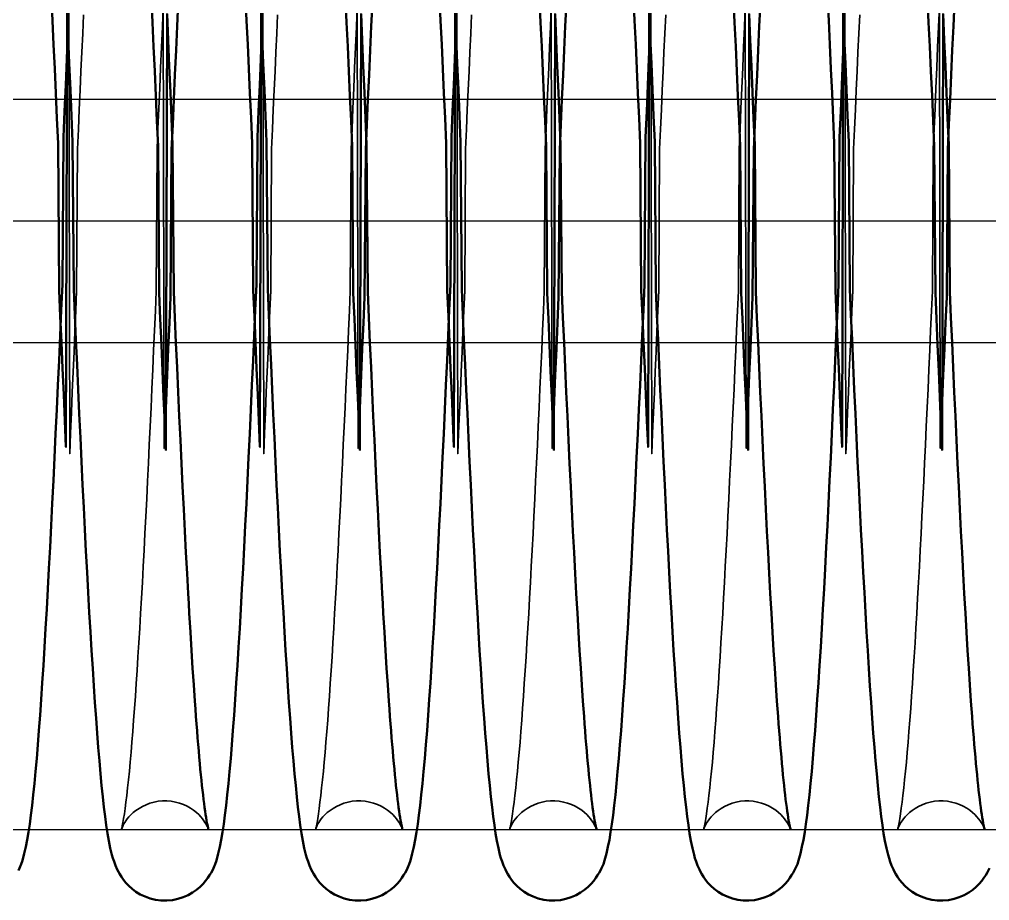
# Model space of a CAD drawing. Header units: millimetres. Extents: x 0 to 190005487, y 0 to 455456909.
# Drawn here: x 90432.27 to 90472.14, y 21488.31 to 21524.51 of the extents above; entities that cross this region are included whole.
import ezdxf

# ---------------------------------------------------------------- set-up
doc = ezdxf.new("R2010")
doc.units = ezdxf.units.MM
doc.header["$LTSCALE"] = 400
doc.header["$MEASUREMENT"] = 0
doc.linetypes.add('ACAD_ISO04W100', pattern=[30, 24, -3, 0, -3])
doc.linetypes.add('CEN', pattern=[35, 30, -2, 1, -2])
doc.layers.get('0').update_dxf_attribs({"linetype": 'CONTINUOUS'})
doc.layers.add('cen', color=1, linetype='ACAD_ISO04W100')
doc.layers.add('가려진 것(ISO)', color=7, linetype='CONTINUOUS', lineweight=35)
doc.layers.add('가시적인 것(ISO)', color=7, linetype='CONTINUOUS', lineweight=50)

# ---------------------------------------------------------------- blocks, each defined once
blk = doc.blocks.new('토션스프링 3')
at = {"layer": '가려진 것(ISO)', "flags": 128}
for points in [[(21461543.886, -50952889.177), (21461543.814, -50952890.697), (21461543.743, -50952892.235), (21461543.672, -50952893.791), (21461543.6, -50952895.368), (21461543.529, -50952896.964), (21461543.457, -50952898.577), (21461543.385, -50952900.205), (21461543.314, -50952911.846), (21461543.242, -50952913.499), (21461543.17, -50952915.16), (21461543.099, -50952916.829), (21461543.027, -50952918.503), (21461542.956, -50952920.18), (21461542.885, -50952921.859), (21461542.813, -50952923.544), (21461542.742, -50952925.233), (21461542.67, -50952888.925), (21461542.598, -50952890.618)], [(21461559.833, -50952889.177), (21461559.761, -50952890.697), (21461559.69, -50952892.235), (21461559.619, -50952893.791), (21461559.547, -50952895.368), (21461559.476, -50952896.964), (21461559.404, -50952898.577), (21461559.332, -50952900.205), (21461559.261, -50952911.846), (21461559.189, -50952913.499), (21461559.117, -50952915.16), (21461559.046, -50952916.829), (21461558.974, -50952918.503), (21461558.903, -50952920.18), (21461558.831, -50952921.859), (21461558.76, -50952923.544), (21461558.689, -50952925.233), (21461558.617, -50952888.925), (21461558.545, -50952890.618)], [(21461575.779, -50952889.177), (21461575.708, -50952890.697), (21461575.637, -50952892.235), (21461575.565, -50952893.791), (21461575.494, -50952895.368), (21461575.422, -50952896.964), (21461575.351, -50952898.577), (21461575.279, -50952900.205), (21461575.207, -50952911.846), (21461575.136, -50952913.499), (21461575.064, -50952915.16), (21461574.992, -50952916.829), (21461574.921, -50952918.503), (21461574.85, -50952920.18), (21461574.778, -50952921.859), (21461574.707, -50952923.543), (21461574.635, -50952925.233), (21461574.564, -50952888.925), (21461574.492, -50952890.618)], [(21461591.726, -50952889.177), (21461591.655, -50952890.697), (21461591.584, -50952892.234), (21461591.512, -50952893.791), (21461591.441, -50952895.368), (21461591.369, -50952896.964), (21461591.298, -50952898.577), (21461591.226, -50952900.205), (21461591.154, -50952911.846), (21461591.083, -50952913.499), (21461591.011, -50952915.16), (21461590.939, -50952916.829), (21461590.868, -50952918.502), (21461590.796, -50952920.18), (21461590.725, -50952921.859), (21461590.654, -50952923.543), (21461590.582, -50952925.233), (21461590.511, -50952888.925), (21461590.439, -50952890.618)], [(21461607.673, -50952889.177), (21461607.602, -50952890.697), (21461607.53, -50952892.234), (21461607.459, -50952893.791), (21461607.388, -50952895.368), (21461607.316, -50952896.964), (21461607.244, -50952898.577), (21461607.173, -50952900.205), (21461607.101, -50952911.846), (21461607.029, -50952913.499), (21461606.958, -50952915.16), (21461606.886, -50952916.829), (21461606.815, -50952918.502), (21461606.743, -50952920.179), (21461606.672, -50952921.859), (21461606.601, -50952923.543), (21461606.529, -50952925.233), (21461606.457, -50952888.925), (21461606.386, -50952890.618)], [(21461554.141, -50952956.08), (21461554.135, -50952956.062), (21461554.114, -50952956.006), (21461554.071, -50952955.903), (21461553.992, -50952955.744), (21461553.935, -50952955.64), (21461553.862, -50952955.52), (21461553.77, -50952955.383), (21461553.656, -50952955.231), (21461553.516, -50952955.064), (21461553.349, -50952954.888), (21461553.154, -50952954.707), (21461552.929, -50952954.528), (21461552.675, -50952954.356), (21461552.395, -50952954.197), (21461552.093, -50952954.057), (21461551.772, -50952953.939), (21461551.435, -50952953.85), (21461551.087, -50952953.789), (21461550.732, -50952953.758), (21461550.376, -50952953.76), (21461550.022, -50952953.793), (21461549.675, -50952953.858), (21461549.339, -50952953.95), (21461549.019, -50952954.069), (21461548.72, -50952954.212), (21461548.443, -50952954.372), (21461548.192, -50952954.546), (21461547.969, -50952954.725), (21461547.777, -50952954.905), (21461547.613, -50952955.081), (21461547.476, -50952955.245), (21461547.365, -50952955.396), (21461547.275, -50952955.531), (21461547.203, -50952955.651), (21461547.147, -50952955.752), (21461547.104, -50952955.838), (21461547.046, -50952955.965), (21461547.016, -50952956.042), (21461547.004, -50952956.076), (21461547.004, -50952956.075), (21461547.012, -50952956.044), (21461547.027, -50952955.986), (21461547.047, -50952955.904), (21461547.07, -50952955.8), (21461547.122, -50952955.537), (21461547.179, -50952955.209), (21461547.239, -50952954.819), (21461547.302, -50952954.37), (21461547.367, -50952953.864), (21461547.435, -50952953.304), (21461547.505, -50952952.691), (21461547.575, -50952952.029), (21461547.647, -50952951.319), (21461547.718, -50952950.565), (21461547.79, -50952949.768), (21461547.86, -50952948.932), (21461547.931, -50952948.053), (21461548.001, -50952947.131), (21461548.072, -50952946.167), (21461548.143, -50952945.161), (21461548.214, -50952944.117), (21461548.286, -50952943.034), (21461548.357, -50952941.915), (21461548.429, -50952940.761), (21461548.5, -50952939.573), (21461548.571, -50952938.353), (21461548.643, -50952937.102), (21461548.714, -50952935.821), (21461548.785, -50952934.507), (21461548.856, -50952933.16), (21461548.928, -50952931.784), (21461548.999, -50952930.379), (21461549.071, -50952928.947), (21461549.142, -50952927.491), (21461549.214, -50952926.011), (21461549.286, -50952924.51), (21461549.357, -50952922.988), (21461549.428, -50952921.449), (21461549.5, -50952919.894), (21461549.571, -50952918.321), (21461549.642, -50952916.728), (21461549.714, -50952915.118), (21461549.785, -50952913.492), (21461549.857, -50952911.852), (21461549.929, -50952900.201), (21461550, -50952898.539), (21461550.072, -50952896.87), (21461550.144, -50952895.196), (21461550.215, -50952893.517), (21461550.286, -50952891.836), (21461550.358, -50952890.155), (21461550.429, -50952888.47), (21461550.5, -50952924.781), (21461550.572, -50952923.091)], [(21461570.087, -50952956.08), (21461570.082, -50952956.062), (21461570.061, -50952956.006), (21461570.017, -50952955.903), (21461569.939, -50952955.744), (21461569.882, -50952955.64), (21461569.809, -50952955.52), (21461569.717, -50952955.383), (21461569.603, -50952955.231), (21461569.463, -50952955.064), (21461569.296, -50952954.888), (21461569.1, -50952954.707), (21461568.876, -50952954.528), (21461568.622, -50952954.356), (21461568.342, -50952954.197), (21461568.04, -50952954.057), (21461567.719, -50952953.939), (21461567.382, -50952953.85), (21461567.033, -50952953.789), (21461566.678, -50952953.758), (21461566.322, -50952953.76), (21461565.969, -50952953.793), (21461565.622, -50952953.858), (21461565.286, -50952953.95), (21461564.966, -50952954.069), (21461564.667, -50952954.212), (21461564.39, -50952954.372), (21461564.138, -50952954.546), (21461563.916, -50952954.725), (21461563.723, -50952954.905), (21461563.56, -50952955.081), (21461563.423, -50952955.245), (21461563.311, -50952955.396), (21461563.221, -50952955.531), (21461563.15, -50952955.651), (21461563.094, -50952955.752), (21461563.05, -50952955.838), (21461562.993, -50952955.965), (21461562.963, -50952956.042), (21461562.951, -50952956.076), (21461562.951, -50952956.075), (21461562.959, -50952956.044), (21461562.974, -50952955.986), (21461562.993, -50952955.904), (21461563.017, -50952955.8), (21461563.069, -50952955.537), (21461563.126, -50952955.209), (21461563.186, -50952954.819), (21461563.249, -50952954.37), (21461563.314, -50952953.864), (21461563.382, -50952953.304), (21461563.452, -50952952.691), (21461563.522, -50952952.029), (21461563.593, -50952951.32), (21461563.665, -50952950.565), (21461563.736, -50952949.769), (21461563.807, -50952948.932), (21461563.877, -50952948.053), (21461563.948, -50952947.131), (21461564.019, -50952946.167), (21461564.09, -50952945.162), (21461564.161, -50952944.117), (21461564.233, -50952943.034), (21461564.304, -50952941.915), (21461564.375, -50952940.761), (21461564.447, -50952939.573), (21461564.518, -50952938.353), (21461564.589, -50952937.102), (21461564.66, -50952935.821), (21461564.732, -50952934.507), (21461564.803, -50952933.161), (21461564.875, -50952931.784), (21461564.946, -50952930.379), (21461565.018, -50952928.948), (21461565.089, -50952927.491), (21461565.161, -50952926.011), (21461565.232, -50952924.51), (21461565.304, -50952922.988), (21461565.375, -50952921.449), (21461565.447, -50952919.894), (21461565.518, -50952918.321), (21461565.589, -50952916.728), (21461565.661, -50952915.118), (21461565.732, -50952913.492), (21461565.804, -50952911.852), (21461565.876, -50952900.201), (21461565.947, -50952898.54), (21461566.019, -50952896.871), (21461566.09, -50952895.196), (21461566.162, -50952893.517), (21461566.233, -50952891.836), (21461566.304, -50952890.154), (21461566.376, -50952888.47), (21461566.447, -50952924.781), (21461566.519, -50952923.091)], [(21461586.034, -50952956.08), (21461586.029, -50952956.062), (21461586.008, -50952956.006), (21461585.964, -50952955.903), (21461585.886, -50952955.744), (21461585.828, -50952955.64), (21461585.755, -50952955.52), (21461585.664, -50952955.383), (21461585.55, -50952955.231), (21461585.41, -50952955.064), (21461585.243, -50952954.888), (21461585.047, -50952954.707), (21461584.823, -50952954.528), (21461584.569, -50952954.356), (21461584.289, -50952954.197), (21461583.986, -50952954.057), (21461583.666, -50952953.939), (21461583.329, -50952953.85), (21461582.98, -50952953.789), (21461582.625, -50952953.758), (21461582.269, -50952953.76), (21461581.916, -50952953.793), (21461581.569, -50952953.858), (21461581.232, -50952953.951), (21461580.913, -50952954.069), (21461580.614, -50952954.212), (21461580.337, -50952954.372), (21461580.085, -50952954.546), (21461579.863, -50952954.725), (21461579.67, -50952954.905), (21461579.506, -50952955.081), (21461579.37, -50952955.245), (21461579.258, -50952955.396), (21461579.168, -50952955.531), (21461579.097, -50952955.651), (21461579.041, -50952955.752), (21461578.997, -50952955.838), (21461578.94, -50952955.965), (21461578.91, -50952956.042), (21461578.898, -50952956.076), (21461578.898, -50952956.075), (21461578.906, -50952956.044), (21461578.921, -50952955.986), (21461578.94, -50952955.904), (21461578.964, -50952955.8), (21461579.016, -50952955.537), (21461579.073, -50952955.208), (21461579.133, -50952954.819), (21461579.196, -50952954.37), (21461579.261, -50952953.864), (21461579.329, -50952953.304), (21461579.399, -50952952.691), (21461579.469, -50952952.029), (21461579.54, -50952951.32), (21461579.612, -50952950.565), (21461579.683, -50952949.769), (21461579.754, -50952948.932), (21461579.824, -50952948.053), (21461579.895, -50952947.131), (21461579.966, -50952946.167), (21461580.037, -50952945.162), (21461580.108, -50952944.117), (21461580.179, -50952943.035), (21461580.251, -50952941.915), (21461580.322, -50952940.761), (21461580.394, -50952939.573), (21461580.465, -50952938.353), (21461580.536, -50952937.102), (21461580.607, -50952935.821), (21461580.678, -50952934.507), (21461580.75, -50952933.161), (21461580.821, -50952931.784), (21461580.893, -50952930.38), (21461580.964, -50952928.948), (21461581.036, -50952927.491), (21461581.108, -50952926.011), (21461581.179, -50952924.51), (21461581.251, -50952922.988), (21461581.322, -50952921.449), (21461581.393, -50952919.893), (21461581.465, -50952918.32), (21461581.536, -50952916.728), (21461581.608, -50952915.118), (21461581.679, -50952913.492), (21461581.751, -50952911.853), (21461581.822, -50952900.201), (21461581.894, -50952898.54), (21461581.966, -50952896.871), (21461582.037, -50952895.196), (21461582.109, -50952893.516), (21461582.18, -50952891.835), (21461582.251, -50952890.154), (21461582.323, -50952888.469), (21461582.394, -50952924.781), (21461582.466, -50952923.091)], [(21461601.981, -50952956.08), (21461601.975, -50952956.062), (21461601.955, -50952956.006), (21461601.911, -50952955.903), (21461601.833, -50952955.744), (21461601.775, -50952955.64), (21461601.702, -50952955.52), (21461601.61, -50952955.383), (21461601.497, -50952955.231), (21461601.357, -50952955.064), (21461601.19, -50952954.888), (21461600.994, -50952954.707), (21461600.77, -50952954.528), (21461600.516, -50952954.356), (21461600.236, -50952954.197), (21461599.933, -50952954.057), (21461599.612, -50952953.939), (21461599.276, -50952953.85), (21461598.927, -50952953.789), (21461598.572, -50952953.758), (21461598.216, -50952953.76), (21461597.863, -50952953.793), (21461597.515, -50952953.858), (21461597.179, -50952953.951), (21461596.86, -50952954.069), (21461596.56, -50952954.212), (21461596.283, -50952954.373), (21461596.032, -50952954.546), (21461595.809, -50952954.725), (21461595.617, -50952954.905), (21461595.453, -50952955.081), (21461595.317, -50952955.245), (21461595.205, -50952955.396), (21461595.115, -50952955.531), (21461595.043, -50952955.651), (21461594.988, -50952955.753), (21461594.944, -50952955.838), (21461594.886, -50952955.965), (21461594.857, -50952956.042), (21461594.845, -50952956.076), (21461594.845, -50952956.075), (21461594.853, -50952956.044), (21461594.867, -50952955.986), (21461594.887, -50952955.904), (21461594.91, -50952955.8), (21461594.963, -50952955.536), (21461595.02, -50952955.208), (21461595.08, -50952954.818), (21461595.143, -50952954.369), (21461595.209, -50952953.864), (21461595.276, -50952953.303), (21461595.345, -50952952.691), (21461595.416, -50952952.029), (21461595.487, -50952951.32), (21461595.559, -50952950.566), (21461595.63, -50952949.769), (21461595.701, -50952948.932), (21461595.771, -50952948.053), (21461595.842, -50952947.131), (21461595.913, -50952946.167), (21461595.984, -50952945.162), (21461596.055, -50952944.118), (21461596.126, -50952943.035), (21461596.198, -50952941.916), (21461596.269, -50952940.761), (21461596.34, -50952939.573), (21461596.412, -50952938.353), (21461596.483, -50952937.102), (21461596.554, -50952935.821), (21461596.625, -50952934.507), (21461596.697, -50952933.161), (21461596.768, -50952931.785), (21461596.84, -50952930.38), (21461596.911, -50952928.948), (21461596.983, -50952927.492), (21461597.055, -50952926.011), (21461597.126, -50952924.51), (21461597.198, -50952922.988), (21461597.269, -50952921.449), (21461597.34, -50952919.893), (21461597.412, -50952918.32), (21461597.483, -50952916.728), (21461597.554, -50952915.118), (21461597.626, -50952913.492), (21461597.698, -50952911.853), (21461597.769, -50952900.201), (21461597.841, -50952898.54), (21461597.912, -50952896.871), (21461597.984, -50952895.196), (21461598.056, -50952893.516), (21461598.127, -50952891.835), (21461598.198, -50952890.154), (21461598.269, -50952888.469), (21461598.341, -50952924.781), (21461598.412, -50952923.091)], [(21461617.928, -50952956.08), (21461617.922, -50952956.062), (21461617.902, -50952956.006), (21461617.858, -50952955.903), (21461617.779, -50952955.744), (21461617.722, -50952955.64), (21461617.649, -50952955.52), (21461617.557, -50952955.383), (21461617.444, -50952955.231), (21461617.304, -50952955.064), (21461617.136, -50952954.888), (21461616.941, -50952954.707), (21461616.716, -50952954.528), (21461616.463, -50952954.356), (21461616.182, -50952954.197), (21461615.88, -50952954.057), (21461615.559, -50952953.939), (21461615.222, -50952953.85), (21461614.874, -50952953.789), (21461614.519, -50952953.758), (21461614.163, -50952953.76), (21461613.809, -50952953.793), (21461613.462, -50952953.858), (21461613.126, -50952953.951), (21461612.807, -50952954.069), (21461612.507, -50952954.212), (21461612.23, -50952954.373), (21461611.979, -50952954.546), (21461611.756, -50952954.725), (21461611.564, -50952954.906), (21461611.4, -50952955.081), (21461611.264, -50952955.245), (21461611.152, -50952955.396), (21461611.062, -50952955.531), (21461610.99, -50952955.651), (21461610.934, -50952955.753), (21461610.891, -50952955.838), (21461610.833, -50952955.965), (21461610.804, -50952956.042), (21461610.792, -50952956.076), (21461610.792, -50952956.075), (21461610.8, -50952956.044), (21461610.814, -50952955.987), (21461610.834, -50952955.904), (21461610.857, -50952955.8), (21461610.91, -50952955.536), (21461610.967, -50952955.208), (21461611.027, -50952954.818), (21461611.09, -50952954.369), (21461611.156, -50952953.863), (21461611.223, -50952953.303), (21461611.292, -50952952.691), (21461611.363, -50952952.029), (21461611.434, -50952951.32), (21461611.505, -50952950.566), (21461611.577, -50952949.769), (21461611.648, -50952948.932), (21461611.718, -50952948.053), (21461611.789, -50952947.132), (21461611.86, -50952946.168), (21461611.931, -50952945.162), (21461612.002, -50952944.118), (21461612.073, -50952943.035), (21461612.144, -50952941.916), (21461612.216, -50952940.762), (21461612.287, -50952939.573), (21461612.359, -50952938.353), (21461612.43, -50952937.101), (21461612.501, -50952935.82), (21461612.572, -50952934.507), (21461612.644, -50952933.161), (21461612.715, -50952931.785), (21461612.786, -50952930.38), (21461612.858, -50952928.949), (21461612.93, -50952927.492), (21461613.001, -50952926.012), (21461613.073, -50952924.51), (21461613.144, -50952922.988), (21461613.216, -50952921.449), (21461613.287, -50952919.893), (21461613.358, -50952918.32), (21461613.43, -50952916.728), (21461613.501, -50952915.118), (21461613.573, -50952913.493), (21461613.644, -50952911.853), (21461613.716, -50952900.202), (21461613.788, -50952898.54), (21461613.859, -50952896.871), (21461613.931, -50952895.196), (21461614.002, -50952893.516), (21461614.074, -50952891.835), (21461614.145, -50952890.153), (21461614.216, -50952888.469), (21461614.288, -50952924.781), (21461614.359, -50952923.091)]]:
    blk.add_lwpolyline(points, dxfattribs=at)
at = {"layer": '가시적인 것(ISO)', "flags": 128}
for points in [[(21461549.458, -50952887.873), (21461549.55, -50952889.814), (21461549.642, -50952891.789), (21461549.734, -50952893.794), (21461549.825, -50952895.827), (21461549.917, -50952897.882), (21461550.008, -50952899.957), (21461550.1, -50952912.049), (21461550.191, -50952914.162), (21461550.283, -50952916.294), (21461550.374, -50952918.441), (21461550.466, -50952920.599), (21461550.558, -50952922.763), (21461550.65, -50952924.93), (21461550.741, -50952889.096), (21461550.833, -50952891.255), (21461550.924, -50952893.405), (21461551.015, -50952895.552), (21461551.107, -50952897.692), (21461551.199, -50952899.822), (21461551.29, -50952911.938), (21461551.382, -50952914.036), (21461551.474, -50952916.111), (21461551.565, -50952918.159), (21461551.657, -50952920.177), (21461551.748, -50952922.161), (21461551.84, -50952924.116), (21461551.931, -50952926.04), (21461552.023, -50952927.929), (21461552.114, -50952929.78), (21461552.206, -50952931.59), (21461552.298, -50952933.353), (21461552.389, -50952935.068), (21461552.48, -50952936.73), (21461552.526, -50952937.54), (21461552.571, -50952938.337), (21461552.663, -50952939.893), (21461552.754, -50952941.395), (21461552.845, -50952942.841), (21461552.937, -50952944.228), (21461553.028, -50952945.553), (21461553.073, -50952946.191), (21461553.119, -50952946.812), (21461553.164, -50952947.416), (21461553.209, -50952948.003), (21461553.254, -50952948.572), (21461553.299, -50952949.123), (21461553.344, -50952949.657), (21461553.389, -50952950.174), (21461553.434, -50952950.673), (21461553.479, -50952951.155), (21461553.524, -50952951.617), (21461553.569, -50952952.061), (21461553.613, -50952952.485), (21461553.657, -50952952.89), (21461553.7, -50952953.274), (21461553.743, -50952953.638), (21461553.786, -50952953.98), (21461553.828, -50952954.301), (21461553.87, -50952954.6), (21461553.911, -50952954.877), (21461553.952, -50952955.131), (21461553.99, -50952955.36), (21461554.026, -50952955.561), (21461554.06, -50952955.733), (21461554.09, -50952955.875), (21461554.115, -50952955.984), (21461554.134, -50952956.054), (21461554.141, -50952956.08)], [(21461550.572, -50952923.091), (21461550.664, -50952920.927), (21461550.755, -50952918.768), (21461550.847, -50952916.617), (21461550.939, -50952914.48), (21461551.03, -50952912.36), (21461551.122, -50952900.262), (21461551.213, -50952898.187), (21461551.305, -50952896.132), (21461551.396, -50952894.098), (21461551.488, -50952892.09), (21461551.58, -50952890.11), (21461551.672, -50952888.163)], [(21461565.405, -50952887.873), (21461565.497, -50952889.813), (21461565.589, -50952891.788), (21461565.681, -50952893.794), (21461565.772, -50952895.827), (21461565.864, -50952897.882), (21461565.955, -50952899.957), (21461566.047, -50952912.049), (21461566.138, -50952914.161), (21461566.23, -50952916.294), (21461566.321, -50952918.441), (21461566.413, -50952920.599), (21461566.505, -50952922.763), (21461566.597, -50952924.93), (21461566.688, -50952889.096), (21461566.78, -50952891.255), (21461566.871, -50952893.406), (21461566.962, -50952895.552), (21461567.054, -50952897.692), (21461567.145, -50952899.822), (21461567.237, -50952911.938), (21461567.329, -50952914.036), (21461567.421, -50952916.111), (21461567.512, -50952918.159), (21461567.604, -50952920.177), (21461567.695, -50952922.161), (21461567.786, -50952924.116), (21461567.878, -50952926.04), (21461567.97, -50952927.929), (21461568.061, -50952929.78), (21461568.153, -50952931.589), (21461568.245, -50952933.353), (21461568.336, -50952935.068), (21461568.427, -50952936.73), (21461568.473, -50952937.54), (21461568.518, -50952938.337), (21461568.61, -50952939.893), (21461568.701, -50952941.395), (21461568.792, -50952942.841), (21461568.883, -50952944.228), (21461568.975, -50952945.553), (21461569.02, -50952946.191), (21461569.065, -50952946.812), (21461569.111, -50952947.416), (21461569.156, -50952948.003), (21461569.201, -50952948.572), (21461569.246, -50952949.123), (21461569.291, -50952949.657), (21461569.336, -50952950.174), (21461569.381, -50952950.673), (21461569.426, -50952951.155), (21461569.471, -50952951.617), (21461569.515, -50952952.061), (21461569.56, -50952952.485), (21461569.604, -50952952.89), (21461569.647, -50952953.274), (21461569.69, -50952953.638), (21461569.733, -50952953.98), (21461569.775, -50952954.301), (21461569.817, -50952954.6), (21461569.858, -50952954.877), (21461569.898, -50952955.131), (21461569.937, -50952955.36), (21461569.973, -50952955.561), (21461570.007, -50952955.733), (21461570.037, -50952955.875), (21461570.062, -50952955.984), (21461570.08, -50952956.054), (21461570.087, -50952956.08)], [(21461566.519, -50952923.091), (21461566.61, -50952920.927), (21461566.702, -50952918.768), (21461566.794, -50952916.617), (21461566.886, -50952914.48), (21461566.977, -50952912.36), (21461567.069, -50952900.261), (21461567.16, -50952898.187), (21461567.251, -50952896.132), (21461567.343, -50952894.098), (21461567.435, -50952892.09), (21461567.527, -50952890.11), (21461567.618, -50952888.163)], [(21461581.352, -50952887.873), (21461581.444, -50952889.813), (21461581.536, -50952891.788), (21461581.627, -50952893.794), (21461581.719, -50952895.827), (21461581.811, -50952897.882), (21461581.902, -50952899.957), (21461581.993, -50952912.049), (21461582.085, -50952914.161), (21461582.176, -50952916.293), (21461582.268, -50952918.44), (21461582.36, -50952920.598), (21461582.452, -50952922.763), (21461582.543, -50952924.93), (21461582.635, -50952889.096), (21461582.726, -50952891.255), (21461582.818, -50952893.406), (21461582.909, -50952895.552), (21461583.001, -50952897.692), (21461583.092, -50952899.822), (21461583.184, -50952911.938), (21461583.276, -50952914.035), (21461583.368, -50952916.111), (21461583.459, -50952918.159), (21461583.551, -50952920.177), (21461583.642, -50952922.161), (21461583.733, -50952924.116), (21461583.825, -50952926.04), (21461583.916, -50952927.929), (21461584.008, -50952929.78), (21461584.1, -50952931.589), (21461584.191, -50952933.353), (21461584.283, -50952935.068), (21461584.374, -50952936.73), (21461584.42, -50952937.54), (21461584.465, -50952938.337), (21461584.556, -50952939.893), (21461584.648, -50952941.395), (21461584.739, -50952942.841), (21461584.83, -50952944.228), (21461584.921, -50952945.552), (21461584.967, -50952946.191), (21461585.012, -50952946.812), (21461585.058, -50952947.416), (21461585.103, -50952948.003), (21461585.148, -50952948.572), (21461585.193, -50952949.123), (21461585.238, -50952949.657), (21461585.283, -50952950.174), (21461585.328, -50952950.673), (21461585.373, -50952951.155), (21461585.418, -50952951.617), (21461585.462, -50952952.061), (21461585.506, -50952952.485), (21461585.55, -50952952.89), (21461585.594, -50952953.274), (21461585.637, -50952953.638), (21461585.68, -50952953.98), (21461585.722, -50952954.301), (21461585.764, -50952954.6), (21461585.805, -50952954.877), (21461585.845, -50952955.131), (21461585.884, -50952955.36), (21461585.92, -50952955.561), (21461585.954, -50952955.733), (21461585.983, -50952955.875), (21461586.009, -50952955.984), (21461586.027, -50952956.054), (21461586.034, -50952956.08)], [(21461582.466, -50952923.091), (21461582.557, -50952920.927), (21461582.649, -50952918.768), (21461582.741, -50952916.617), (21461582.833, -50952914.48), (21461582.924, -50952912.36), (21461583.016, -50952900.261), (21461583.107, -50952898.187), (21461583.198, -50952896.132), (21461583.29, -50952894.098), (21461583.382, -50952892.09), (21461583.473, -50952890.11), (21461583.565, -50952888.163)], [(21461597.299, -50952887.873), (21461597.391, -50952889.813), (21461597.482, -50952891.788), (21461597.574, -50952893.794), (21461597.666, -50952895.826), (21461597.758, -50952897.882), (21461597.849, -50952899.957), (21461597.94, -50952912.049), (21461598.032, -50952914.161), (21461598.123, -50952916.293), (21461598.215, -50952918.44), (21461598.307, -50952920.598), (21461598.399, -50952922.763), (21461598.49, -50952924.93), (21461598.582, -50952889.095), (21461598.673, -50952891.255), (21461598.765, -50952893.406), (21461598.856, -50952895.552), (21461598.947, -50952897.692), (21461599.039, -50952899.822), (21461599.131, -50952911.938), (21461599.223, -50952914.035), (21461599.314, -50952916.11), (21461599.406, -50952918.159), (21461599.497, -50952920.177), (21461599.589, -50952922.161), (21461599.68, -50952924.116), (21461599.772, -50952926.04), (21461599.863, -50952927.929), (21461599.955, -50952929.78), (21461600.047, -50952931.589), (21461600.138, -50952933.353), (21461600.23, -50952935.068), (21461600.321, -50952936.73), (21461600.367, -50952937.54), (21461600.412, -50952938.337), (21461600.503, -50952939.893), (21461600.594, -50952941.395), (21461600.686, -50952942.841), (21461600.777, -50952944.228), (21461600.868, -50952945.552), (21461600.914, -50952946.19), (21461600.959, -50952946.812), (21461601.004, -50952947.416), (21461601.05, -50952948.003), (21461601.095, -50952948.572), (21461601.14, -50952949.123), (21461601.185, -50952949.657), (21461601.23, -50952950.174), (21461601.275, -50952950.673), (21461601.32, -50952951.155), (21461601.364, -50952951.617), (21461601.409, -50952952.061), (21461601.453, -50952952.485), (21461601.497, -50952952.89), (21461601.541, -50952953.274), (21461601.584, -50952953.638), (21461601.627, -50952953.98), (21461601.669, -50952954.301), (21461601.711, -50952954.6), (21461601.752, -50952954.877), (21461601.792, -50952955.131), (21461601.831, -50952955.36), (21461601.867, -50952955.561), (21461601.9, -50952955.733), (21461601.93, -50952955.875), (21461601.956, -50952955.984), (21461601.974, -50952956.054), (21461601.981, -50952956.08)], [(21461598.412, -50952923.091), (21461598.504, -50952920.927), (21461598.596, -50952918.768), (21461598.688, -50952916.617), (21461598.779, -50952914.48), (21461598.871, -50952912.36), (21461598.962, -50952900.261), (21461599.054, -50952898.186), (21461599.145, -50952896.132), (21461599.237, -50952894.098), (21461599.328, -50952892.09), (21461599.42, -50952890.11), (21461599.512, -50952888.163)], [(21461613.246, -50952887.873), (21461613.337, -50952889.813), (21461613.429, -50952891.788), (21461613.521, -50952893.794), (21461613.613, -50952895.826), (21461613.704, -50952897.882), (21461613.796, -50952899.957), (21461613.887, -50952912.049), (21461613.979, -50952914.161), (21461614.07, -50952916.293), (21461614.162, -50952918.44), (21461614.254, -50952920.598), (21461614.345, -50952922.763), (21461614.437, -50952924.93), (21461614.529, -50952889.095), (21461614.62, -50952891.255), (21461614.711, -50952893.406), (21461614.803, -50952895.552), (21461614.894, -50952897.692), (21461614.986, -50952899.822), (21461615.078, -50952911.938), (21461615.17, -50952914.035), (21461615.261, -50952916.11), (21461615.353, -50952918.159), (21461615.444, -50952920.177), (21461615.536, -50952922.161), (21461615.627, -50952924.116), (21461615.718, -50952926.04), (21461615.81, -50952927.929), (21461615.902, -50952929.78), (21461615.993, -50952931.589), (21461616.085, -50952933.353), (21461616.177, -50952935.068), (21461616.268, -50952936.73), (21461616.313, -50952937.54), (21461616.359, -50952938.337), (21461616.45, -50952939.893), (21461616.541, -50952941.395), (21461616.633, -50952942.841), (21461616.724, -50952944.228), (21461616.815, -50952945.552), (21461616.861, -50952946.19), (21461616.906, -50952946.812), (21461616.951, -50952947.416), (21461616.997, -50952948.003), (21461617.042, -50952948.572), (21461617.087, -50952949.123), (21461617.132, -50952949.657), (21461617.177, -50952950.174), (21461617.222, -50952950.673), (21461617.267, -50952951.155), (21461617.311, -50952951.617), (21461617.356, -50952952.061), (21461617.4, -50952952.485), (21461617.444, -50952952.89), (21461617.488, -50952953.274), (21461617.531, -50952953.638), (21461617.574, -50952953.98), (21461617.616, -50952954.301), (21461617.657, -50952954.6), (21461617.699, -50952954.877), (21461617.739, -50952955.131), (21461617.778, -50952955.36), (21461617.814, -50952955.561), (21461617.847, -50952955.733), (21461617.877, -50952955.875), (21461617.903, -50952955.984), (21461617.921, -50952956.054), (21461617.928, -50952956.08)], [(21461614.359, -50952923.091), (21461614.451, -50952920.927), (21461614.543, -50952918.768), (21461614.634, -50952916.618), (21461614.726, -50952914.48), (21461614.818, -50952912.36), (21461614.909, -50952900.26), (21461615.001, -50952898.186), (21461615.092, -50952896.131), (21461615.184, -50952894.098), (21461615.275, -50952892.09), (21461615.367, -50952890.111), (21461615.459, -50952888.164)], [(21461542.598, -50952890.618), (21461542.507, -50952892.783), (21461542.415, -50952894.941), (21461542.323, -50952897.09), (21461542.232, -50952899.224), (21461542.14, -50952911.34), (21461542.049, -50952913.433), (21461541.958, -50952915.51), (21461541.866, -50952917.568), (21461541.774, -50952919.603), (21461541.683, -50952921.613), (21461541.591, -50952923.592), (21461541.499, -50952925.537), (21461541.408, -50952927.445), (21461541.316, -50952929.312), (21461541.225, -50952931.134), (21461541.133, -50952932.914), (21461541.042, -50952934.654), (21461540.95, -50952936.348), (21461540.858, -50952937.995), (21461540.766, -50952939.592), (21461540.674, -50952941.135), (21461540.582, -50952942.622), (21461540.49, -50952944.05), (21461540.399, -50952945.416), (21461540.307, -50952946.721), (21461540.215, -50952947.967), (21461540.123, -50952949.151), (21461540.03, -50952950.275), (21461539.937, -50952951.335), (21461539.843, -50952952.331), (21461539.748, -50952953.262), (21461539.653, -50952954.128), (21461539.557, -50952954.926), (21461539.46, -50952955.657), (21461539.361, -50952956.329), (21461539.255, -50952956.952), (21461539.138, -50952957.536), (21461539.008, -50952958.092), (21461538.866, -50952958.647), (21461538.762, -50952958.95), (21461538.618, -50952959.283), (21461538.525, -50952959.464)], [(21461558.545, -50952890.618), (21461558.454, -50952892.783), (21461558.362, -50952894.942), (21461558.27, -50952897.09), (21461558.178, -50952899.224), (21461558.087, -50952911.34), (21461557.996, -50952913.433), (21461557.905, -50952915.51), (21461557.813, -50952917.568), (21461557.721, -50952919.604), (21461557.63, -50952921.613), (21461557.538, -50952923.592), (21461557.446, -50952925.538), (21461557.354, -50952927.446), (21461557.263, -50952929.312), (21461557.172, -50952931.134), (21461557.08, -50952932.915), (21461556.989, -50952934.654), (21461556.897, -50952936.349), (21461556.805, -50952937.996), (21461556.713, -50952939.593), (21461556.621, -50952941.136), (21461556.529, -50952942.623), (21461556.437, -50952944.051), (21461556.346, -50952945.416), (21461556.254, -50952946.722), (21461556.162, -50952947.967), (21461556.069, -50952949.152), (21461555.977, -50952950.275), (21461555.883, -50952951.335), (21461555.79, -50952952.332), (21461555.695, -50952953.263), (21461555.6, -50952954.128), (21461555.503, -50952954.926), (21461555.407, -50952955.658), (21461555.308, -50952956.33), (21461555.202, -50952956.953), (21461555.085, -50952957.537), (21461554.956, -50952958.092), (21461554.813, -50952958.647), (21461554.708, -50952958.949), (21461554.563, -50952959.283), (21461554.471, -50952959.464), (21461554.363, -50952959.657), (21461554.238, -50952959.864), (21461554.092, -50952960.085), (21461553.917, -50952960.321), (21461553.707, -50952960.566), (21461553.459, -50952960.815), (21461553.169, -50952961.062), (21461552.838, -50952961.294), (21461552.467, -50952961.503), (21461552.063, -50952961.681), (21461551.634, -50952961.818), (21461551.186, -50952961.909), (21461550.725, -50952961.951), (21461550.261, -50952961.943), (21461549.805, -50952961.884), (21461549.362, -50952961.776), (21461548.939, -50952961.625), (21461548.547, -50952961.437), (21461548.191, -50952961.218), (21461547.873, -50952960.979), (21461547.595, -50952960.73), (21461547.36, -50952960.481), (21461547.163, -50952960.239), (21461546.999, -50952960.007), (21461546.863, -50952959.791), (21461546.749, -50952959.59), (21461546.654, -50952959.402), (21461546.504, -50952959.06), (21461546.387, -50952958.751), (21461546.293, -50952958.462), (21461546.214, -50952958.185), (21461546.08, -50952957.634), (21461545.96, -50952957.053), (21461545.851, -50952956.432), (21461545.749, -50952955.765), (21461545.653, -50952955.045), (21461545.559, -50952954.265), (21461545.465, -50952953.419), (21461545.371, -50952952.504), (21461545.278, -50952951.524), (21461545.185, -50952950.478), (21461545.092, -50952949.37), (21461545, -50952948.198), (21461544.908, -50952946.966), (21461544.816, -50952945.67), (21461544.724, -50952944.31), (21461544.632, -50952942.889), (21461544.539, -50952941.409), (21461544.447, -50952939.875), (21461544.355, -50952938.287), (21461544.263, -50952936.65), (21461544.172, -50952934.966), (21461544.08, -50952933.237), (21461543.989, -50952931.466), (21461543.897, -50952929.648), (21461543.806, -50952927.786), (21461543.714, -50952925.883), (21461543.622, -50952923.943), (21461543.531, -50952921.969), (21461543.439, -50952919.966), (21461543.347, -50952917.937), (21461543.256, -50952915.885), (21461543.165, -50952913.815), (21461543.073, -50952911.722), (21461542.982, -50952899.607), (21461542.89, -50952897.473), (21461542.798, -50952895.325), (21461542.707, -50952893.168), (21461542.615, -50952891.005), (21461542.523, -50952888.841), (21461542.432, -50952924.679), (21461542.34, -50952922.523), (21461542.249, -50952920.372), (21461542.158, -50952918.222), (21461542.066, -50952916.08), (21461541.974, -50952913.949), (21461541.883, -50952911.832), (21461541.791, -50952899.735), (21461541.699, -50952897.661), (21461541.608, -50952895.615), (21461541.517, -50952893.6), (21461541.425, -50952891.615), (21461541.334, -50952889.657), (21461541.242, -50952887.73)], [(21461574.492, -50952890.618), (21461574.4, -50952892.783), (21461574.309, -50952894.942), (21461574.217, -50952897.09), (21461574.125, -50952899.224), (21461574.034, -50952911.339), (21461573.943, -50952913.433), (21461573.851, -50952915.51), (21461573.76, -50952917.568), (21461573.668, -50952919.604), (21461573.576, -50952921.613), (21461573.485, -50952923.592), (21461573.393, -50952925.538), (21461573.301, -50952927.446), (21461573.21, -50952929.312), (21461573.118, -50952931.134), (21461573.027, -50952932.915), (21461572.935, -50952934.654), (21461572.844, -50952936.349), (21461572.752, -50952937.996), (21461572.66, -50952939.593), (21461572.568, -50952941.136), (21461572.476, -50952942.623), (21461572.384, -50952944.051), (21461572.292, -50952945.416), (21461572.201, -50952946.722), (21461572.109, -50952947.967), (21461572.016, -50952949.152), (21461571.924, -50952950.275), (21461571.83, -50952951.336), (21461571.737, -50952952.332), (21461571.642, -50952953.263), (21461571.547, -50952954.128), (21461571.45, -50952954.927), (21461571.354, -50952955.658), (21461571.254, -50952956.33), (21461571.148, -50952956.953), (21461571.032, -50952957.537), (21461570.903, -50952958.092), (21461570.759, -50952958.647), (21461570.655, -50952958.949), (21461570.509, -50952959.282), (21461570.417, -50952959.464), (21461570.309, -50952959.657), (21461570.184, -50952959.864), (21461570.039, -50952960.085), (21461569.864, -50952960.32), (21461569.654, -50952960.566), (21461569.406, -50952960.815), (21461569.116, -50952961.061), (21461568.785, -50952961.294), (21461568.414, -50952961.503), (21461568.01, -50952961.681), (21461567.581, -50952961.818), (21461567.133, -50952961.909), (21461566.672, -50952961.951), (21461566.209, -50952961.943), (21461565.752, -50952961.884), (21461565.309, -50952961.776), (21461564.886, -50952961.625), (21461564.494, -50952961.437), (21461564.138, -50952961.218), (21461563.82, -50952960.979), (21461563.542, -50952960.73), (21461563.307, -50952960.481), (21461563.11, -50952960.239), (21461562.946, -50952960.007), (21461562.81, -50952959.791), (21461562.696, -50952959.59), (21461562.601, -50952959.402), (21461562.451, -50952959.061), (21461562.334, -50952958.751), (21461562.239, -50952958.462), (21461562.161, -50952958.185), (21461562.027, -50952957.634), (21461561.907, -50952957.052), (21461561.798, -50952956.432), (21461561.696, -50952955.765), (21461561.6, -50952955.045), (21461561.506, -50952954.265), (21461561.412, -50952953.419), (21461561.318, -50952952.504), (21461561.224, -50952951.524), (21461561.131, -50952950.478), (21461561.039, -50952949.37), (21461560.947, -50952948.198), (21461560.855, -50952946.966), (21461560.763, -50952945.67), (21461560.671, -50952944.31), (21461560.578, -50952942.888), (21461560.486, -50952941.409), (21461560.394, -50952939.874), (21461560.302, -50952938.287), (21461560.21, -50952936.65), (21461560.119, -50952934.965), (21461560.027, -50952933.237), (21461559.936, -50952931.466), (21461559.844, -50952929.648), (21461559.753, -50952927.786), (21461559.661, -50952925.883), (21461559.569, -50952923.942), (21461559.477, -50952921.969), (21461559.386, -50952919.965), (21461559.294, -50952917.936), (21461559.203, -50952915.885), (21461559.111, -50952913.815), (21461559.02, -50952911.722), (21461558.929, -50952899.606), (21461558.837, -50952897.472), (21461558.745, -50952895.325), (21461558.653, -50952893.168), (21461558.562, -50952891.005), (21461558.47, -50952888.84), (21461558.379, -50952924.678), (21461558.287, -50952922.523), (21461558.196, -50952920.371), (21461558.104, -50952918.222), (21461558.013, -50952916.079), (21461557.921, -50952913.948), (21461557.829, -50952911.832), (21461557.738, -50952899.735), (21461557.646, -50952897.661), (21461557.555, -50952895.615), (21461557.463, -50952893.6), (21461557.372, -50952891.614), (21461557.281, -50952889.656), (21461557.189, -50952887.73)], [(21461590.439, -50952890.618), (21461590.347, -50952892.783), (21461590.255, -50952894.942), (21461590.164, -50952897.09), (21461590.072, -50952899.224), (21461589.981, -50952911.339), (21461589.89, -50952913.433), (21461589.798, -50952915.51), (21461589.707, -50952917.568), (21461589.615, -50952919.604), (21461589.523, -50952921.613), (21461589.431, -50952923.593), (21461589.34, -50952925.538), (21461589.248, -50952927.446), (21461589.157, -50952929.312), (21461589.065, -50952931.134), (21461588.974, -50952932.915), (21461588.882, -50952934.654), (21461588.79, -50952936.349), (21461588.699, -50952937.996), (21461588.607, -50952939.593), (21461588.515, -50952941.136), (21461588.423, -50952942.623), (21461588.331, -50952944.051), (21461588.239, -50952945.416), (21461588.147, -50952946.722), (21461588.055, -50952947.967), (21461587.963, -50952949.152), (21461587.87, -50952950.275), (21461587.777, -50952951.336), (21461587.683, -50952952.332), (21461587.589, -50952953.263), (21461587.493, -50952954.129), (21461587.397, -50952954.927), (21461587.3, -50952955.658), (21461587.201, -50952956.33), (21461587.095, -50952956.953), (21461586.979, -50952957.537), (21461586.85, -50952958.092), (21461586.706, -50952958.647), (21461586.601, -50952958.949), (21461586.455, -50952959.282), (21461586.363, -50952959.464), (21461586.256, -50952959.657), (21461586.131, -50952959.863), (21461585.986, -50952960.085), (21461585.811, -50952960.32), (21461585.601, -50952960.565), (21461585.353, -50952960.815), (21461585.063, -50952961.061), (21461584.732, -50952961.294), (21461584.361, -50952961.503), (21461583.958, -50952961.681), (21461583.529, -50952961.818), (21461583.08, -50952961.909), (21461582.619, -50952961.951), (21461582.156, -50952961.943), (21461581.699, -50952961.884), (21461581.256, -50952961.776), (21461580.833, -50952961.625), (21461580.441, -50952961.437), (21461580.085, -50952961.218), (21461579.767, -50952960.979), (21461579.489, -50952960.73), (21461579.254, -50952960.481), (21461579.057, -50952960.239), (21461578.893, -50952960.008), (21461578.757, -50952959.791), (21461578.643, -50952959.59), (21461578.548, -50952959.402), (21461578.398, -50952959.061), (21461578.281, -50952958.751), (21461578.186, -50952958.463), (21461578.108, -50952958.186), (21461577.974, -50952957.634), (21461577.854, -50952957.052), (21461577.744, -50952956.432), (21461577.643, -50952955.765), (21461577.547, -50952955.046), (21461577.453, -50952954.266), (21461577.359, -50952953.419), (21461577.265, -50952952.504), (21461577.171, -50952951.524), (21461577.078, -50952950.479), (21461576.986, -50952949.37), (21461576.893, -50952948.199), (21461576.801, -50952946.966), (21461576.709, -50952945.67), (21461576.617, -50952944.309), (21461576.525, -50952942.888), (21461576.433, -50952941.409), (21461576.341, -50952939.874), (21461576.249, -50952938.287), (21461576.157, -50952936.65), (21461576.065, -50952934.965), (21461575.974, -50952933.237), (21461575.883, -50952931.466), (21461575.791, -50952929.648), (21461575.7, -50952927.785), (21461575.608, -50952925.882), (21461575.516, -50952923.942), (21461575.424, -50952921.968), (21461575.332, -50952919.965), (21461575.241, -50952917.936), (21461575.149, -50952915.885), (21461575.058, -50952913.815), (21461574.967, -50952911.721), (21461574.875, -50952899.606), (21461574.784, -50952897.472), (21461574.692, -50952895.324), (21461574.6, -50952893.167), (21461574.508, -50952891.004), (21461574.417, -50952888.84), (21461574.325, -50952924.678), (21461574.234, -50952922.523), (21461574.143, -50952920.371), (21461574.051, -50952918.221), (21461573.96, -50952916.079), (21461573.868, -50952913.947), (21461573.776, -50952911.831), (21461573.684, -50952899.734), (21461573.593, -50952897.661), (21461573.501, -50952895.615), (21461573.41, -50952893.6), (21461573.319, -50952891.614), (21461573.227, -50952889.656), (21461573.136, -50952887.729)], [(21461606.386, -50952890.618), (21461606.294, -50952892.783), (21461606.202, -50952894.942), (21461606.111, -50952897.09), (21461606.019, -50952899.224), (21461605.928, -50952911.339), (21461605.836, -50952913.433), (21461605.745, -50952915.51), (21461605.653, -50952917.568), (21461605.562, -50952919.604), (21461605.47, -50952921.613), (21461605.378, -50952923.593), (21461605.287, -50952925.538), (21461605.195, -50952927.446), (21461605.103, -50952929.312), (21461605.012, -50952931.134), (21461604.921, -50952932.915), (21461604.829, -50952934.654), (21461604.737, -50952936.349), (21461604.645, -50952937.996), (21461604.553, -50952939.593), (21461604.462, -50952941.136), (21461604.37, -50952942.623), (21461604.278, -50952944.051), (21461604.186, -50952945.416), (21461604.094, -50952946.722), (21461604.002, -50952947.967), (21461603.91, -50952949.152), (21461603.817, -50952950.276), (21461603.724, -50952951.336), (21461603.63, -50952952.332), (21461603.536, -50952953.263), (21461603.44, -50952954.129), (21461603.344, -50952954.927), (21461603.247, -50952955.658), (21461603.148, -50952956.33), (21461603.042, -50952956.953), (21461602.925, -50952957.537), (21461602.797, -50952958.092), (21461602.652, -50952958.646), (21461602.547, -50952958.949), (21461602.402, -50952959.282), (21461602.309, -50952959.463), (21461602.202, -50952959.657), (21461602.078, -50952959.863), (21461601.933, -50952960.085), (21461601.758, -50952960.32), (21461601.548, -50952960.565), (21461601.3, -50952960.815), (21461601.01, -50952961.061), (21461600.679, -50952961.293), (21461600.308, -50952961.503), (21461599.905, -50952961.681), (21461599.476, -50952961.818), (21461599.027, -50952961.909), (21461598.566, -50952961.951), (21461598.103, -50952961.943), (21461597.646, -50952961.884), (21461597.203, -50952961.776), (21461596.78, -50952961.625), (21461596.388, -50952961.437), (21461596.032, -50952961.218), (21461595.714, -50952960.979), (21461595.436, -50952960.73), (21461595.201, -50952960.482), (21461595.004, -50952960.239), (21461594.839, -50952960.008), (21461594.703, -50952959.791), (21461594.59, -50952959.59), (21461594.495, -50952959.402), (21461594.345, -50952959.061), (21461594.228, -50952958.751), (21461594.133, -50952958.463), (21461594.055, -50952958.186), (21461593.921, -50952957.634), (21461593.801, -50952957.052), (21461593.691, -50952956.432), (21461593.59, -50952955.766), (21461593.494, -50952955.046), (21461593.4, -50952954.266), (21461593.306, -50952953.419), (21461593.212, -50952952.504), (21461593.118, -50952951.524), (21461593.025, -50952950.479), (21461592.933, -50952949.37), (21461592.84, -50952948.199), (21461592.748, -50952946.966), (21461592.656, -50952945.67), (21461592.564, -50952944.309), (21461592.472, -50952942.888), (21461592.38, -50952941.409), (21461592.288, -50952939.874), (21461592.196, -50952938.287), (21461592.104, -50952936.649), (21461592.012, -50952934.965), (21461591.921, -50952933.237), (21461591.83, -50952931.466), (21461591.738, -50952929.648), (21461591.646, -50952927.785), (21461591.555, -50952925.882), (21461591.463, -50952923.941), (21461591.371, -50952921.968), (21461591.279, -50952919.965), (21461591.188, -50952917.936), (21461591.096, -50952915.885), (21461591.005, -50952913.815), (21461590.914, -50952911.721), (21461590.822, -50952899.605), (21461590.731, -50952897.472), (21461590.639, -50952895.324), (21461590.547, -50952893.167), (21461590.455, -50952891.004), (21461590.364, -50952888.84), (21461590.272, -50952924.678), (21461590.181, -50952922.523), (21461590.09, -50952920.371), (21461589.998, -50952918.221), (21461589.906, -50952916.078), (21461589.815, -50952913.947), (21461589.723, -50952911.831), (21461589.631, -50952899.734), (21461589.54, -50952897.66), (21461589.448, -50952895.614), (21461589.357, -50952893.6), (21461589.266, -50952891.614), (21461589.174, -50952889.655), (21461589.083, -50952887.729)], [(21461618.348, -50952959.282), (21461618.256, -50952959.463), (21461618.149, -50952959.657), (21461618.025, -50952959.863), (21461617.88, -50952960.084), (21461617.705, -50952960.32), (21461617.495, -50952960.565), (21461617.247, -50952960.815), (21461616.957, -50952961.061), (21461616.626, -50952961.293), (21461616.255, -50952961.503), (21461615.852, -50952961.68), (21461615.423, -50952961.818), (21461614.974, -50952961.909), (21461614.513, -50952961.951), (21461614.05, -50952961.943), (21461613.594, -50952961.884), (21461613.15, -50952961.776), (21461612.727, -50952961.625), (21461612.336, -50952961.437), (21461611.979, -50952961.218), (21461611.66, -50952960.979), (21461611.383, -50952960.73), (21461611.148, -50952960.482), (21461610.951, -50952960.239), (21461610.786, -50952960.008), (21461610.65, -50952959.791), (21461610.537, -50952959.59), (21461610.442, -50952959.402), (21461610.292, -50952959.061), (21461610.175, -50952958.752), (21461610.08, -50952958.463), (21461610.002, -50952958.186), (21461609.867, -50952957.634), (21461609.747, -50952957.052), (21461609.638, -50952956.432), (21461609.537, -50952955.766), (21461609.441, -50952955.047), (21461609.347, -50952954.267), (21461609.253, -50952953.419), (21461609.159, -50952952.505), (21461609.065, -50952951.524), (21461608.972, -50952950.479), (21461608.879, -50952949.37), (21461608.787, -50952948.199), (21461608.695, -50952946.967), (21461608.603, -50952945.67), (21461608.511, -50952944.309), (21461608.419, -50952942.888), (21461608.327, -50952941.408), (21461608.235, -50952939.874), (21461608.143, -50952938.286), (21461608.051, -50952936.649), (21461607.959, -50952934.965), (21461607.868, -50952933.237), (21461607.776, -50952931.466), (21461607.685, -50952929.648), (21461607.593, -50952927.785), (21461607.501, -50952925.881), (21461607.41, -50952923.941), (21461607.318, -50952921.968), (21461607.226, -50952919.965), (21461607.135, -50952917.936), (21461607.043, -50952915.885), (21461606.952, -50952913.815), (21461606.861, -50952911.721), (21461606.769, -50952899.605), (21461606.677, -50952897.471), (21461606.586, -50952895.323), (21461606.494, -50952893.166), (21461606.402, -50952891.003), (21461606.311, -50952888.839), (21461606.219, -50952924.678), (21461606.128, -50952922.523), (21461606.037, -50952920.371), (21461605.945, -50952918.221), (21461605.853, -50952916.078), (21461605.762, -50952913.946), (21461605.67, -50952911.83), (21461605.578, -50952899.733), (21461605.486, -50952897.66), (21461605.395, -50952895.614), (21461605.304, -50952893.6), (21461605.213, -50952891.614), (21461605.121, -50952889.655), (21461605.029, -50952887.728)]]:
    blk.add_lwpolyline(points, dxfattribs=at)
blk = doc.blocks.new('토션스프링1234')
blk.add_blockref('토션스프링 3', (188.103, -4314.906))
blk = doc.blocks.new('A$C640965EA')
at = {"color": 3}
for p, q in [((1244.788, 4460.554, 379.347), (4836.513, 4460.554, 379.347)), ((1244.788, 4450.554, 379.347), (4836.513, 4450.554, 379.347)), ((1320.65, 4430.554, 379.347), (4794.161, 4430.554, 379.347))]:
    blk.add_line(p, q, dxfattribs=at)
at = {"layer": 'cen', "linetype": 'CEN'}
blk.add_line((1205.65, 4455.554, 379.347), (4794.161, 4455.554, 379.347), dxfattribs=at)
at = {"xscale": 0.5000000000072761, "yscale": 0.5000000000072761, "zscale": 0.5000000000072761}
blk.add_blockref('토션스프링1234', (-10729019.037, 25483066.058, 379.347), dxfattribs=at)

msp = doc.modelspace()

# ---------------------------------------------------------------- block references
msp.add_blockref('A$C640965EA', (88587.952, 17060.682))

doc.saveas('drawing.dxf')
